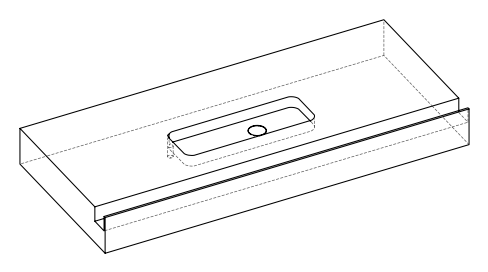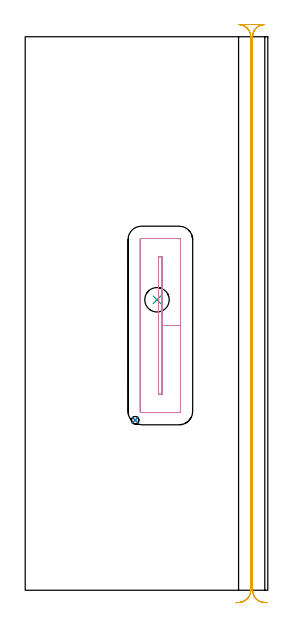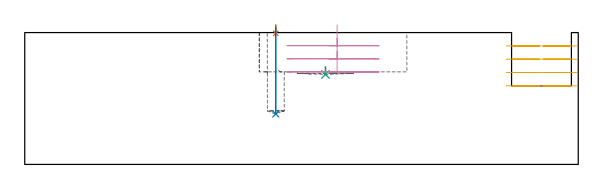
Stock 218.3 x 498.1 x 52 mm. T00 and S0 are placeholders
(PLAN: 5 operations, 3 tool changes, 13.3 min)
(1 SPOT_DRILL | STEP1POCKET | NXT0321_9005460120000 | 0.03 min | 0 mm3)
(2 DRILL_BLIND_HOLE_INTO_CENTER | STEP1POCKET | NXT0301_038 | 0.14 min | 1087 mm3)
(3 INDEXABLE_INSERT_DRILL_BLIND_HOLE_FROM_SOLID | STEP1POCKET_1 | NXT0302_015 | 0.02 min | 6162 mm3)
(4 MILL_RECTANGULAR_POCKET | POCKET_RECTANGULAR_STRAIGHT | UGT0201_105 | Follow Part, ap 5.5, ae 75% | 4.32 min | 152877 mm3)
(5 MILL_RECTANGULAR_SLOT | SLOT_RECTANGULAR | UGT0201_105 | Follow Part, ap 5.5, ae 75% | 8.79 min | 246869 mm3)
(TOOL NXT0321_9005460120000 | NC Spot Drill, 142deg, 12mm, Carbide, Uncoated | D12 PA142 FL30 Z2)
(TOOL NXT0301_038 | Carbide Drill 6.7mm [860.1-0670-034A1-MM 2214] | D6.7 PA140 FL53 Z2)
(TOOL NXT0302_015 | Index. Insert Drill 22mm [880-D2200L25-03] | D22 PA176 FL66 Z2)
(TOOL UGT0201_105 | End Mill 22 mm | D22 FL25 Z2)
(OP 1 SPOT_DRILL)
G17 G21 G94 G90
T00 M6
G54
G17 G0 G90 X99. Y153. S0 M3
G43 Z62. H0
G94 G81 G98 Z51.712 F250. R55.
G80
M5
M2
(OP 2 DRILL_BLIND_HOLE_INTO_CENTER)
G17 G21 G94 G90
T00 M6
G54
G17 G0 G90 X99. Y153. S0 M3
G43 Z62. H1
G94 G81 G98 Z19.9 F250. R54.
G80
M5
M2
(OP 3 INDEXABLE_INSERT_DRILL_BLIND_HOLE_FROM_SOLID)
G17 G21 G94 G90
T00 M6
G54
G17 G0 G90 X118.6 Y261.4 S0 M3
G43 Z62. H1
G94 G81 G98 Z35.5 F250. R38.5
G80
M5
M2
(OP 4 MILL_RECTANGULAR_POCKET)
G17 G21 G94 G90
T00 M6
G54
G17 G0 G90 X123.2 Y207.772 S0 M3
G43 Z62. H0
Z55.
G94 G1 Y238.25 Z46.833 F250.
Y300.1 F500.
X120.
Y176.4
X123.2
Y238.25
X139.7
Y315.3
G3 X138.4 Y316.6 R1.3
G1 X104.8
G3 X103.5 Y315.3 R1.3
G1 Y161.2
G3 X103.833 Y160.331 R1.3
G1 X104.03 Y160.112
X104.303 Y159.999
G3 X104.8 Y159.9 R1.3
G1 X138.4
G3 X139.7 Y161.2 R1.3
G1 Y238.25
Y239.25
G0 X123.2 Y207.772 Z49.833
G1 Y238.25 Z41.667 F250.
Y300.1 F500.
X120.
Y176.4
X123.2
Y238.25
X139.7
Y315.3
G3 X138.4 Y316.6 R1.3
G1 X104.8
G3 X103.5 Y315.3 R1.3
G1 Y161.2
G3 X103.833 Y160.331 R1.3
G1 X104.03 Y160.112
X104.303 Y159.999
G3 X104.8 Y159.9 R1.3
G1 X138.4
G3 X139.7 Y161.2 R1.3
G1 Y238.25
Y239.25
G0 X123.2 Y207.772 Z44.667
G1 Y238.25 Z36.5 F250.
Y300.1 F500.
X120.
Y176.4
X123.2
Y238.25
X139.7
Y315.3
G3 X138.4 Y316.6 R1.3
G1 X104.8
G3 X103.5 Y315.3 R1.3
G1 Y161.2
G3 X103.833 Y160.331 R1.3
G1 X104.03 Y160.112
X104.303 Y159.999
G3 X104.8 Y159.9 R1.3
G1 X138.4
G3 X139.7 Y161.2 R1.3
G1 Y238.25
Y239.25
G0 Z62.
M5
M2
(OP 5 MILL_RECTANGULAR_SLOT)
G17 G21 G94 G90
T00 M6
G54
G17 G0 G90 X217.78 Y-11.191 S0 M3
G43 Z62. H0
Z46.75
G94 G1 X214.788 Y-10.97 F250.
G2 X204.6 Y0. R11. F500.
G1 Y498.1
G2 X215.131 Y509.09 R11.
G1 X192.469
G2 X203. Y498.1 R11.
G1 Y0.
G2 X192.812 Y-10.97 R11.
G1 X189.82 Y-11.191 F250.
G0 X217.78 Z41.5
G1 X214.788 Y-10.97
G2 X204.6 Y0. R11. F500.
G1 Y498.1
G2 X215.131 Y509.09 R11.
G1 X192.469
G2 X203. Y498.1 R11.
G1 Y0.
G2 X192.812 Y-10.97 R11.
G1 X189.82 Y-11.191 F250.
G0 X217.78 Z36.25
G1 X214.788 Y-10.97
G2 X204.6 Y0. R11. F500.
G1 Y498.1
G2 X215.131 Y509.09 R11.
G1 X192.469
G2 X203. Y498.1 R11.
G1 Y0.
G2 X192.812 Y-10.97 R11.
G1 X189.82 Y-11.191 F250.
G0 X217.78 Z31.
G1 X214.788 Y-10.97
G2 X204.6 Y0. R11. F500.
G1 Y498.1
G2 X215.131 Y509.09 R11.
G1 X192.469
G2 X203. Y498.1 R11.
G1 Y0.
G2 X192.812 Y-10.97 R11.
G1 X189.82 Y-11.191 F250.
G0 Z62.
M5
M2
